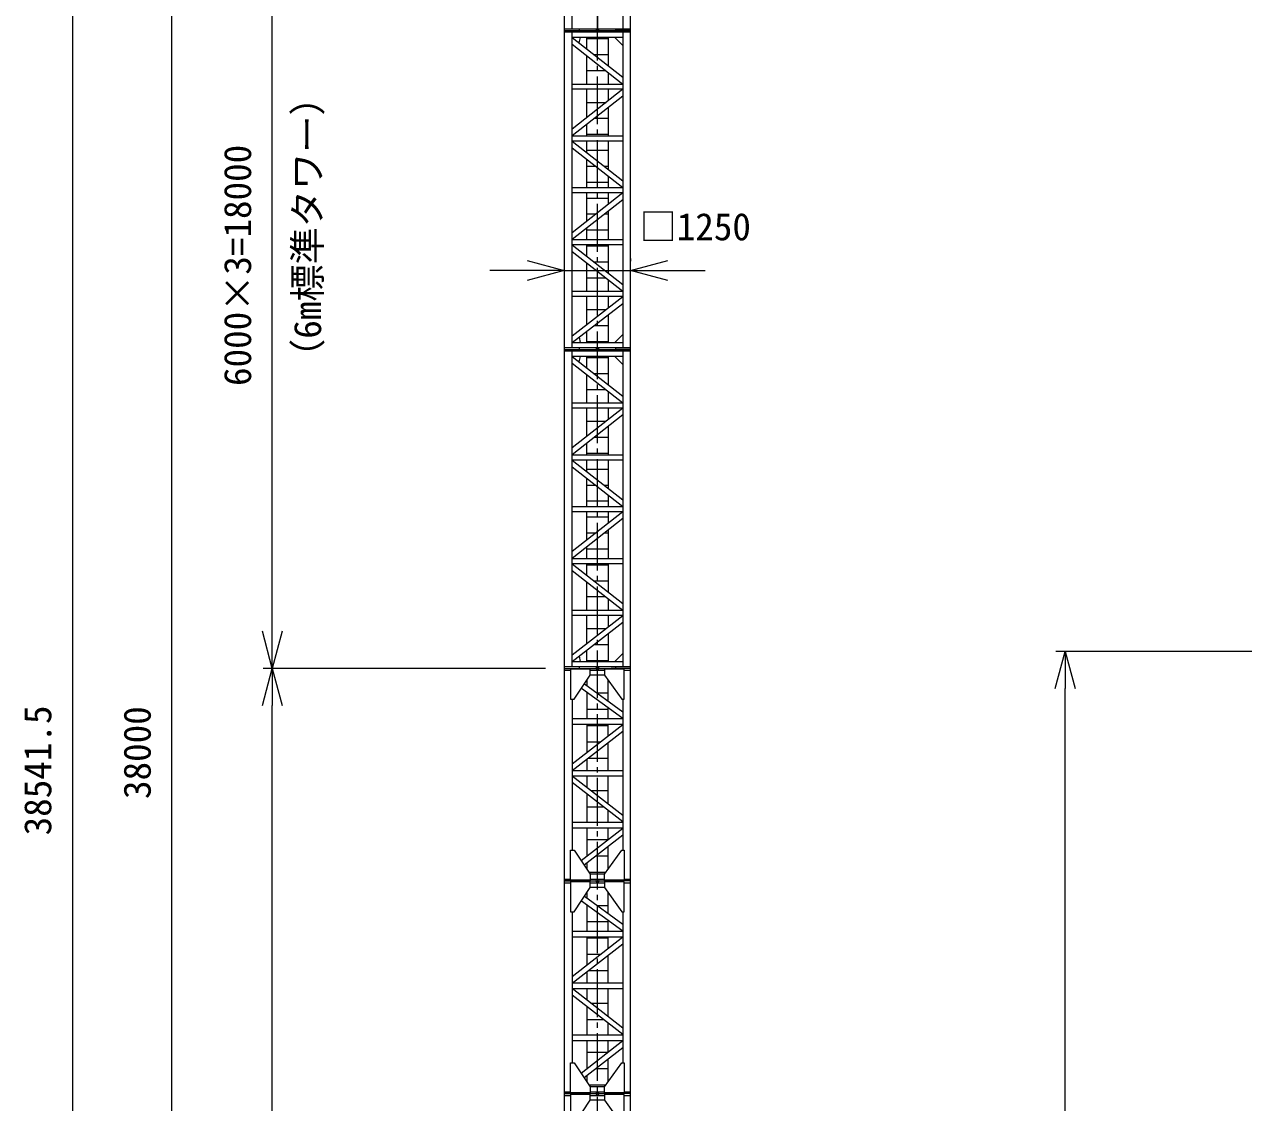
# Model space of a CAD drawing. Units: millimetres, scale not verified. Extents: x -32409 to 32443, y -43405 to 44769.
# Drawn here: x -32112 to -9161, y -13779 to 6508 of the extents above; entities that cross this region are included whole.
import ezdxf
from ezdxf.enums import TextEntityAlignment as Align

# ---------------------------------------------------------------- set-up
doc = ezdxf.new("R2010")
doc.units = ezdxf.units.MM
doc.header["$LTSCALE"] = 100
doc.header["$PDMODE"] = 32
doc.header["$PDSIZE"] = 50
doc.linetypes.add('CHAIN2', pattern=[12, 9, -1, 1, -1])
for name, color, linetype, lineweight in [('0-1_10 常用実線', 3, 'Continuous', 18), ('0-3_12 常用一点鎖線', 3, 'CHAIN2', 18), ('0-5_05 寸法', 7, 'Continuous', 18)]:
    doc.layers.add(name, color=color, linetype=linetype, lineweight=lineweight)
doc.styles.add('ＭＳ ゴシック', font='')
doc.styles.get('ＭＳ ゴシック').set_extended_font_data('MS Gothic')

msp = doc.modelspace()

# ---------------------------------------------------------------- linework, layer by layer
at = {"layer": '0-1_10 常用実線'}
for p, q in [((-21949.5, 12391.2), (-21949.5, 6391.2)), ((-21799.5, 6421.2), (-21799.5, 12361.2)), ((-20849.5, 12361.2), (-20849.5, 6421.2)), ((-20699.5, 6391.2), (-20699.5, 12391.2)), ((-20699.5, 6421.2), (-21949.5, 6421.2)), ((-21949.5, 6391.2), (-21664.5, 6391.2)), ((-21949.5, 6391.2), (-21949.5, 391.2)), ((-21949.5, 6391.2), (-21664.5, 6391.2)), ((-20699.5, 6361.2), (-21949.5, 6361.2)), ((-21799.5, 421.2), (-21799.5, 6361.2)), ((-21799.5, 6261.2), (-20849.5, 5513.4)), ((-20849.5, 6261.2), (-21799.5, 6261.2)), ((-21649.5, 6261.2), (-21672.5, 6161.2)), ((-21664.5, 6391.2), (-21664.5, 6421.2)), ((-21664.5, 6391.2), (-20984.5, 6391.2)), ((-21664.5, 6391.2), (-21664.5, 6361.2)), ((-21664.5, 6391.2), (-20984.5, 6391.2)), ((-21524.5, 6044.7), (-21524.5, 6261.2)), ((-21524.5, 6241.2), (-21124.5, 6241.2)), ((-21124.5, 6261.2), (-21124.5, 5729.9)), ((-20999.5, 6261.2), (-20849.5, 6111.2)), ((-20984.5, 6421.2), (-20984.5, 6391.2)), ((-20699.5, 6391.2), (-20984.5, 6391.2)), ((-20984.5, 6361.2), (-20984.5, 6391.2)), ((-20984.5, 6391.2), (-20699.5, 6391.2)), ((-20849.5, 6361.2), (-20849.5, 421.2)), ((-20699.5, 391.2), (-20699.5, 6391.2)), ((-21799.5, 6133.9), (-20849.5, 5386.2)), ((-21524.5, 5386.2), (-21524.5, 5917.5)), ((-21393, 5941.2), (-21124.5, 5941.2)), ((-21524.5, 5641.2), (-21173.5, 5641.2)), ((-21124.5, 5602.6), (-21124.5, 5386.2)), ((-21799.5, 5386.2), (-20849.5, 5386.2)), ((-20849.5, 5286.2), (-21799.5, 4538.4)), ((-20849.5, 5286.2), (-21799.5, 5286.2)), ((-21524.5, 4754.9), (-21524.5, 5286.2)), ((-21124.5, 5286.2), (-21124.5, 5069.7)), ((-20849.5, 5158.9), (-21799.5, 4411.2)), ((-21524.5, 5041.2), (-21160.8, 5041.2)), ((-21124.5, 4942.5), (-21124.5, 4411.2)), ((-21524.5, 4411.2), (-21524.5, 4627.6)), ((-21380.3, 4741.2), (-21124.5, 4741.2)), ((-21799.5, 4411.2), (-20849.5, 4411.2)), ((-21524.5, 4441.2), (-21124.5, 4441.2)), ((-21799.5, 4311.2), (-20849.5, 3563.4)), ((-20849.5, 4311.2), (-21799.5, 4311.2)), ((-21799.5, 4183.9), (-20849.5, 3436.2)), ((-21524.5, 4094.7), (-21524.5, 4311.2)), ((-21524.5, 4141.2), (-21124.5, 4141.2)), ((-21124.5, 4311.2), (-21124.5, 3779.9)), ((-21524.5, 3436.2), (-21524.5, 3967.5)), ((-21524.5, 3841.2), (-21364.1, 3841.2)), ((-21202.4, 3841.2), (-21124.5, 3841.2)), ((-21524.5, 3541.2), (-21124.5, 3541.2)), ((-21124.5, 3652.6), (-21124.5, 3436.2)), ((-21799.5, 3436.2), (-20849.5, 3436.2)), ((-20849.5, 3336.2), (-21799.5, 2588.4)), ((-20849.5, 3336.2), (-21799.5, 3336.2)), ((-21524.5, 2804.9), (-21524.5, 3336.2)), ((-21524.5, 3241.2), (-21124.5, 3241.2)), ((-21124.5, 3336.2), (-21124.5, 3119.7)), ((-20849.5, 3208.9), (-21799.5, 2461.2)), ((-21124.5, 2992.5), (-21124.5, 2461.2)), ((-21524.5, 2941.2), (-21351.4, 2941.2)), ((-21189.7, 2941.2), (-21124.5, 2941.2)), ((-21524.5, 2461.2), (-21524.5, 2677.6)), ((-21524.5, 2641.2), (-21124.5, 2641.2)), ((-21799.5, 2461.2), (-20849.5, 2461.2)), ((-21799.5, 2361.2), (-20849.5, 1613.4)), ((-20849.5, 2361.2), (-21799.5, 2361.2)), ((-21524.5, 2144.7), (-21524.5, 2361.2)), ((-21524.5, 2341.2), (-21124.5, 2341.2)), ((-21124.5, 2361.2), (-21124.5, 1829.9)), ((-21799.5, 2233.9), (-20849.5, 1486.2)), ((-21524.5, 1486.2), (-21524.5, 2017.5)), ((-21393, 2041.2), (-21124.5, 2041.2)), ((-21524.5, 1741.2), (-21173.5, 1741.2)), ((-21124.5, 1702.6), (-21124.5, 1486.2)), ((-21799.5, 1486.2), (-20849.5, 1486.2)), ((-20849.5, 1386.2), (-21799.5, 1386.2)), ((-21799.5, 647.8), (-20849.5, 1386.2)), ((-21524.5, 861.6), (-21524.5, 1386.2)), ((-21124.5, 1386.2), (-21124.5, 1172.4)), ((-21799.5, 521.2), (-20849.5, 1259.5)), ((-21524.5, 1141.2), (-21164.8, 1141.2)), ((-21124.5, 1045.8), (-21124.5, 521.2)), ((-21524.5, 521.2), (-21524.5, 734.9)), ((-21387.8, 841.2), (-21124.5, 841.2)), ((-21799.5, 521.2), (-20849.5, 521.2)), ((-21670.9, 621.2), (-21649.5, 521.2)), ((-21524.5, 541.2), (-21124.5, 541.2)), ((-20999.5, 521.2), (-20849.5, 671.2)), ((-20699.5, 421.2), (-21949.5, 421.2)), ((-21949.5, 391.2), (-21949.5, -5608.8)), ((-21949.5, 391.2), (-21664.5, 391.2)), ((-21949.5, 391.2), (-21664.5, 391.2)), ((-20699.5, 361.2), (-21949.5, 361.2)), ((-21799.5, -5578.8), (-21799.5, 361.2)), ((-21799.5, 261.2), (-20849.5, -486.6)), ((-20849.5, 261.2), (-21799.5, 261.2)), ((-21649.5, 261.2), (-21672.5, 161.2)), ((-21664.5, 391.2), (-21664.5, 421.2)), ((-21664.5, 391.2), (-21664.5, 361.2)), ((-21664.5, 391.2), (-20984.5, 391.2)), ((-21664.5, 391.2), (-20984.5, 391.2)), ((-21524.5, 44.7), (-21524.5, 261.2)), ((-21524.5, 241.2), (-21124.5, 241.2)), ((-21124.5, 261.2), (-21124.5, -270.1)), ((-20999.5, 261.2), (-20849.5, 111.2)), ((-20984.5, 421.2), (-20984.5, 391.2)), ((-20984.5, 361.2), (-20984.5, 391.2)), ((-20984.5, 391.2), (-20699.5, 391.2)), ((-20699.5, 391.2), (-20984.5, 391.2)), ((-20849.5, 361.2), (-20849.5, -5578.8)), ((-20699.5, -5608.8), (-20699.5, 391.2)), ((-21799.5, 133.9), (-20849.5, -613.8)), ((-21524.5, -613.8), (-21524.5, -82.5)), ((-21393, -58.8), (-21124.5, -58.8)), ((-21524.5, -358.8), (-21173.5, -358.8)), ((-21124.5, -397.4), (-21124.5, -613.8)), ((-21799.5, -613.8), (-20849.5, -613.8)), ((-20849.5, -713.8), (-21799.5, -1461.6)), ((-20849.5, -713.8), (-21799.5, -713.8)), ((-20849.5, -841.1), (-21799.5, -1588.8)), ((-21524.5, -1245.1), (-21524.5, -713.8)), ((-21124.5, -713.8), (-21124.5, -930.3)), ((-21524.5, -958.8), (-21160.8, -958.8)), ((-21124.5, -1057.5), (-21124.5, -1588.8)), ((-21524.5, -1588.8), (-21524.5, -1372.4)), ((-21380.3, -1258.8), (-21124.5, -1258.8)), ((-21799.5, -1588.8), (-20849.5, -1588.8)), ((-21524.5, -1558.8), (-21124.5, -1558.8)), ((-21799.5, -1688.8), (-20849.5, -2436.6)), ((-20849.5, -1688.8), (-21799.5, -1688.8)), ((-21799.5, -1816.1), (-20849.5, -2563.8)), ((-21524.5, -1905.3), (-21524.5, -1688.8)), ((-21124.5, -1688.8), (-21124.5, -2220.1)), ((-21524.5, -1858.8), (-21124.5, -1858.8)), ((-21524.5, -2563.8), (-21524.5, -2032.5)), ((-21524.5, -2158.8), (-21364.1, -2158.8)), ((-21202.4, -2158.8), (-21124.5, -2158.8)), ((-21524.5, -2458.8), (-21124.5, -2458.8)), ((-21124.5, -2347.4), (-21124.5, -2563.8)), ((-21799.5, -2563.8), (-20849.5, -2563.8)), ((-20849.5, -2663.8), (-21799.5, -3411.6)), ((-20849.5, -2663.8), (-21799.5, -2663.8)), ((-21524.5, -3195.1), (-21524.5, -2663.8)), ((-21124.5, -2663.8), (-21124.5, -2880.3)), ((-20849.5, -2791.1), (-21799.5, -3538.8)), ((-21524.5, -2758.8), (-21124.5, -2758.8)), ((-21524.5, -3058.8), (-21351.4, -3058.8)), ((-21189.7, -3058.8), (-21124.5, -3058.8)), ((-21124.5, -3007.5), (-21124.5, -3538.8)), ((-21524.5, -3538.8), (-21524.5, -3322.4)), ((-21524.5, -3358.8), (-21124.5, -3358.8)), ((-21799.5, -3538.8), (-20849.5, -3538.8)), ((-21799.5, -3638.8), (-20849.5, -4386.6)), ((-20849.5, -3638.8), (-21799.5, -3638.8)), ((-21524.5, -3855.3), (-21524.5, -3638.8)), ((-21524.5, -3658.8), (-21124.5, -3658.8)), ((-21124.5, -3638.8), (-21124.5, -4170.1)), ((-21799.5, -3766.1), (-20849.5, -4513.8)), ((-21524.5, -4513.8), (-21524.5, -3982.5)), ((-21393, -3958.8), (-21124.5, -3958.8)), ((-21524.5, -4258.8), (-21173.5, -4258.8)), ((-21124.5, -4297.4), (-21124.5, -4513.8)), ((-21799.5, -4513.8), (-20849.5, -4513.8)), ((-20849.5, -4613.8), (-21799.5, -4613.8)), ((-21799.5, -5352.2), (-20849.5, -4613.8)), ((-21799.5, -5478.8), (-20849.5, -4740.5)), ((-21524.5, -5138.4), (-21524.5, -4613.8)), ((-21124.5, -4613.8), (-21124.5, -4827.6)), ((-21524.5, -4858.8), (-21164.8, -4858.8)), ((-21124.5, -4954.2), (-21124.5, -5478.8)), ((-21524.5, -5478.8), (-21524.5, -5265.1)), ((-21387.8, -5158.8), (-21124.5, -5158.8)), ((-21799.5, -5478.8), (-20849.5, -5478.8)), ((-21670.9, -5378.8), (-21649.5, -5478.8)), ((-21524.5, -5458.8), (-21124.5, -5458.8)), ((-20999.5, -5478.8), (-20849.5, -5328.8)), ((-20699.5, -5578.8), (-21949.5, -5578.8)), ((-21949.5, -5608.8), (-21664.5, -5608.8)), ((-21949.5, -5608.8), (-21584.5, -5608.8)), ((-21949.5, -5608.8), (-21949.5, -9608.8)), ((-21949.5, -5643.8), (-21829.5, -5643.8)), ((-21664.5, -5608.8), (-21664.5, -5578.8)), ((-21664.5, -5608.8), (-20984.5, -5608.8)), ((-21584.5, -5608.8), (-21584.5, -5623.8)), ((-21584.5, -5608.8), (-21064.5, -5608.8)), ((-21459.5, -5643.8), (-21189.5, -5643.8)), ((-21189.5, -5733.8), (-21459.5, -5733.8)), ((-21064.5, -5623.8), (-21064.5, -5608.8)), ((-20699.5, -5608.8), (-21064.5, -5608.8)), ((-20984.5, -5578.8), (-20984.5, -5608.8)), ((-20699.5, -5608.8), (-20984.5, -5608.8)), ((-20819.5, -5643.8), (-20699.5, -5643.8)), ((-20699.5, -9608.8), (-20699.5, -5608.8)), ((-21569.7, -5898), (-20849.5, -6424.9)), ((-21524.5, -5830.7), (-21524.5, -5931.1)), ((-21124.5, -6223.7), (-21124.5, -5824.8)), ((-21799.5, -6188.8), (-21799.5, -9028.8)), ((-21625.4, -5981.2), (-20849.5, -6548.8)), ((-21524.5, -6055), (-21524.5, -6558.8)), ((-21124.5, -6073.8), (-21324.5, -6073.8)), ((-20849.5, -6188.8), (-20849.5, -9028.8)), ((-21124.5, -6380.8), (-21524.5, -6380.8)), ((-21124.5, -6558.8), (-21124.5, -6347.6)), ((-20849.5, -6558.8), (-21799.5, -6558.8)), ((-21799.5, -6658.8), (-20849.5, -6658.8)), ((-20849.5, -6668.8), (-21799.5, -7411.7)), ((-20849.5, -6795.7), (-21799.5, -7538.6)), ((-21524.5, -6658.8), (-21524.5, -7196.6)), ((-21124.5, -6687.8), (-21524.5, -6687.8)), ((-21124.5, -6883.8), (-21124.5, -6658.8)), ((-21266.4, -6994.8), (-21524.5, -6994.8)), ((-21124.5, -7533.8), (-21124.5, -7010.8)), ((-21524.5, -7323.6), (-21524.5, -7533.8)), ((-21124.5, -7301.8), (-21496.7, -7301.8)), ((-20849.5, -7533.8), (-21799.5, -7533.8)), ((-21799.5, -7628.9), (-20849.5, -8371.8)), ((-21799.5, -7633.8), (-20849.5, -7633.8)), ((-20849.5, -8498.8), (-21799.5, -7755.9)), ((-21524.5, -7633.8), (-21524.5, -7844)), ((-21124.5, -8156.8), (-21124.5, -7633.8)), ((-21524.5, -7970.9), (-21524.5, -8508.8)), ((-21124.5, -7915.8), (-21432.7, -7915.8)), ((-21202.5, -8222.8), (-21524.5, -8222.8)), ((-21124.5, -8508.8), (-21124.5, -8283.7)), ((-20849.5, -8508.8), (-21799.5, -8508.8)), ((-21799.5, -8608.8), (-20849.5, -8608.8)), ((-20849.5, -8618.8), (-21630.2, -9229.2)), ((-21524.5, -8608.8), (-21524.5, -9146.6)), ((-21124.5, -8833.8), (-21124.5, -8608.8)), ((-20849.5, -8745.7), (-21574.3, -9312.5)), ((-21124.5, -8836.8), (-21524.5, -8836.8)), ((-21124.5, -9143.8), (-21358.6, -9143.8)), ((-21124.5, -9392.8), (-21124.5, -8960.8)), ((-21524.5, -9273.6), (-21524.5, -9386.8)), ((-21949.5, -9573.8), (-21829.5, -9573.8)), ((-21584.5, -9608.8), (-21949.5, -9608.8)), ((-21949.5, -9608.8), (-21584.5, -9608.8)), ((-21949.5, -9608.8), (-21949.5, -13608.8)), ((-21584.5, -9608.8), (-21584.5, -9593.8)), ((-21584.5, -9608.8), (-21064.5, -9608.8)), ((-21584.5, -9608.8), (-21584.5, -9623.8)), ((-21584.5, -9608.8), (-21064.5, -9608.8)), ((-21166, -9450.8), (-21481.7, -9450.8)), ((-21466.2, -9473.8), (-21182.4, -9473.8)), ((-21189.5, -9483.8), (-21459.5, -9483.8)), ((-21459.5, -9573.8), (-21189.5, -9573.8)), ((-21064.5, -9608.8), (-21064.5, -9593.8)), ((-20699.5, -9608.8), (-21064.5, -9608.8)), ((-21064.5, -9623.8), (-21064.5, -9608.8)), ((-20699.5, -9608.8), (-21064.5, -9608.8)), ((-20819.5, -9573.8), (-20699.5, -9573.8)), ((-20699.5, -13608.8), (-20699.5, -9608.8)), ((-21949.5, -9643.8), (-21829.5, -9643.8)), ((-21524.5, -9830.7), (-21524.5, -9931.1)), ((-21459.5, -9643.8), (-21189.5, -9643.8)), ((-21189.5, -9733.8), (-21459.5, -9733.8)), ((-21124.5, -10223.7), (-21124.5, -9824.8)), ((-20819.5, -9643.8), (-20699.5, -9643.8)), ((-21625.4, -9981.2), (-20849.5, -10548.8)), ((-21569.7, -9898), (-20849.5, -10424.9)), ((-21524.5, -10055), (-21524.5, -10558.8)), ((-21124.5, -10073.8), (-21324.5, -10073.8)), ((-21799.5, -10188.8), (-21799.5, -13028.8)), ((-20849.5, -10188.8), (-20849.5, -13028.8)), ((-21124.5, -10380.8), (-21524.5, -10380.8)), ((-21124.5, -10558.8), (-21124.5, -10347.6)), ((-20849.5, -10558.8), (-21799.5, -10558.8)), ((-21799.5, -10658.8), (-20849.5, -10658.8)), ((-20849.5, -10668.8), (-21799.5, -11411.7)), ((-21524.5, -10658.8), (-21524.5, -11196.6)), ((-21124.5, -10687.8), (-21524.5, -10687.8)), ((-21124.5, -10883.8), (-21124.5, -10658.8)), ((-20849.5, -10795.7), (-21799.5, -11538.6)), ((-21266.4, -10994.8), (-21524.5, -10994.8)), ((-21124.5, -11533.8), (-21124.5, -11010.8)), ((-21524.5, -11323.6), (-21524.5, -11533.8)), ((-21124.5, -11301.8), (-21496.7, -11301.8)), ((-20849.5, -11533.8), (-21799.5, -11533.8)), ((-21799.5, -11628.9), (-20849.5, -12371.8)), ((-21799.5, -11633.8), (-20849.5, -11633.8)), ((-21524.5, -11633.8), (-21524.5, -11844)), ((-21124.5, -12156.8), (-21124.5, -11633.8)), ((-20849.5, -12498.8), (-21799.5, -11755.9)), ((-21124.5, -11915.8), (-21432.7, -11915.8)), ((-21524.5, -11970.9), (-21524.5, -12508.8)), ((-21202.5, -12222.8), (-21524.5, -12222.8)), ((-21124.5, -12508.8), (-21124.5, -12283.7)), ((-20849.5, -12508.8), (-21799.5, -12508.8)), ((-21799.5, -12608.8), (-20849.5, -12608.8)), ((-20849.5, -12618.8), (-21630.2, -13229.2)), ((-21524.5, -12608.8), (-21524.5, -13146.6)), ((-21124.5, -12833.8), (-21124.5, -12608.8)), ((-20849.5, -12745.7), (-21574.3, -13312.5)), ((-21124.5, -12836.8), (-21524.5, -12836.8)), ((-21124.5, -13392.8), (-21124.5, -12960.8)), ((-21524.5, -13273.6), (-21524.5, -13386.8)), ((-21124.5, -13143.8), (-21358.6, -13143.8)), ((-21166, -13450.8), (-21481.7, -13450.8)), ((-21466.2, -13473.8), (-21182.4, -13473.8)), ((-21189.5, -13483.8), (-21459.5, -13483.8)), ((-21949.5, -13573.8), (-21829.5, -13573.8)), ((-21584.5, -13608.8), (-21949.5, -13608.8)), ((-21949.5, -13608.8), (-21584.5, -13608.8)), ((-21949.5, -13608.8), (-21949.5, -17608.8)), ((-21949.5, -13643.8), (-21829.5, -13643.8)), ((-21584.5, -13608.8), (-21584.5, -13593.8)), ((-21584.5, -13608.8), (-21064.5, -13608.8)), ((-21584.5, -13608.8), (-21584.5, -13623.8)), ((-21584.5, -13608.8), (-21064.5, -13608.8)), ((-21459.5, -13573.8), (-21189.5, -13573.8)), ((-21459.5, -13643.8), (-21189.5, -13643.8)), ((-21189.5, -13733.8), (-21459.5, -13733.8)), ((-21064.5, -13608.8), (-21064.5, -13593.8)), ((-20699.5, -13608.8), (-21064.5, -13608.8)), ((-21064.5, -13623.8), (-21064.5, -13608.8)), ((-20699.5, -13608.8), (-21064.5, -13608.8)), ((-20819.5, -13573.8), (-20699.5, -13573.8)), ((-20819.5, -13643.8), (-20699.5, -13643.8)), ((-20699.5, -17608.8), (-20699.5, -13608.8))]:
    msp.add_line(p, q, dxfattribs=at)
for points in [[(-21829.5, -5623.8), (-21829.5, -6188.8), (-21764.5, -6188.8), (-21459.5, -5733.8), (-21459.5, -5623.8)], [(-21189.5, -5623.8), (-21189.5, -5733.8), (-20864.5, -6188.8), (-20819.5, -6188.8), (-20819.5, -5623.8)], [(-21829.5, -9593.8), (-21829.5, -9028.8), (-21764.5, -9028.8), (-21459.5, -9483.8), (-21459.5, -9593.8)], [(-21189.5, -9593.8), (-21189.5, -9483.8), (-20864.5, -9028.8), (-20819.5, -9028.8), (-20819.5, -9593.8)], [(-21829.5, -9623.8), (-21829.5, -10188.8), (-21764.5, -10188.8), (-21459.5, -9733.8), (-21459.5, -9623.8)], [(-21189.5, -9623.8), (-21189.5, -9733.8), (-20864.5, -10188.8), (-20819.5, -10188.8), (-20819.5, -9623.8)], [(-21829.5, -13593.8), (-21829.5, -13028.8), (-21764.5, -13028.8), (-21459.5, -13483.8), (-21459.5, -13593.8)], [(-21189.5, -13593.8), (-21189.5, -13483.8), (-20864.5, -13028.8), (-20819.5, -13028.8), (-20819.5, -13593.8)], [(-21829.5, -13623.8), (-21829.5, -14188.8), (-21764.5, -14188.8), (-21459.5, -13733.8), (-21459.5, -13623.8)], [(-21189.5, -13623.8), (-21189.5, -13733.8), (-20864.5, -14188.8), (-20819.5, -14188.8), (-20819.5, -13623.8)]]:
    msp.add_lwpolyline(points, close=True, dxfattribs=at)
for points in [[(-21503.5, -9130.2), (-21510.9, -9130.2), (-21524.5, -9143.8), (-21522.9, -9145.4)], [(-21503.5, -13130.2), (-21510.9, -13130.2), (-21524.5, -13143.8), (-21522.9, -13145.4)]]:
    msp.add_lwpolyline(points, dxfattribs=at)
for p in [(-21324.5, 6391.2), (-21324.5, 391.2), (-21324.5, -5608.8), (-21324.5, -9608.8), (-21324.5, -13608.8)]:
    msp.add_point(p, dxfattribs=at)
at = {"layer": '0-3_12 常用一点鎖線'}
for p, q in [((-21324.5, -24170.2), (-21324.5, 16796.9)), ((-21324.5, 9655.1), (-21324.5, 6391.2))]:
    msp.add_line(p, q, dxfattribs=at)
at = {"layer": '0-5_05 寸法'}
for p, q in [((-31206, 11802.7), (-31206, -25338.8)), ((-29334.4, -24908.8), (-29334.4, 11691.2)), ((-27445.1, -4908.8), (-27445.1, 11691.2)), ((-21949.5, 2101), (-21949.5, 2051.9)), ((-20699.5, 2101), (-20699.5, 2051.9)), ((-22649.5, 1876.9), (-23349.5, 1876.9)), ((-21949.5, 1876.9), (-22649.5, 1876.9)), ((-21949.5, 1876.9), (-20699.5, 1876.9)), ((-20699.5, 1876.9), (-19999.5, 1876.9)), ((-19999.5, 1876.9), (-19299.5, 1876.9)), ((-27445.1, -5608.8), (-27445.1, -4908.8)), ((-8067.7, -5288.8), (-12696.1, -5288.8)), ((-12521.1, -5288.8), (-12521.1, -5988.8)), ((-22299.5, -5608.8), (-27620.1, -5608.8)), ((-22299.5, -5608.8), (-27620.1, -5608.8)), ((-27445.1, -5608.8), (-27445.1, -6308.8)), ((-12521.1, -24588.8), (-12521.1, -5988.8)), ((-27445.1, -24908.8), (-27445.1, -6308.8))]:
    msp.add_line(p, q, dxfattribs=at)
for points in [[(-22649.5, 2064.5), (-21949.5, 1876.9), (-22649.5, 1689.4)], [(-19999.5, 1689.4), (-20699.5, 1876.9), (-19999.5, 2064.5)], [(-27257.5, -4908.8), (-27445.1, -5608.8), (-27632.7, -4908.8)], [(-12708.6, -5988.8), (-12521.1, -5288.8), (-12333.5, -5988.8)], [(-27632.7, -6308.8), (-27445.1, -5608.8), (-27257.5, -6308.8)]]:
    msp.add_lwpolyline(points, dxfattribs=at)

# ---------------------------------------------------------------- texts
at = {"layer": '0-5_05 寸法', "style": 'ＭＳ ゴシック'}
for s, p in [('（6m標準タワー）', (-26372.6, -106.2)), ('6000×3=18000', (-27690.1, -295.5)), ('38541.5', (-31451, -8751.4)), ('38000', (-29579.4, -8067.1))]:
    msp.add_text(s, height=513.2, rotation=90, dxfattribs=at).set_placement(p, align=Align.BOTTOM_LEFT)
msp.add_text('□1250', height=513.2, dxfattribs=at).set_placement((-20532, 2291.9), align=Align.BOTTOM_LEFT)

doc.saveas('drawing.dxf')
